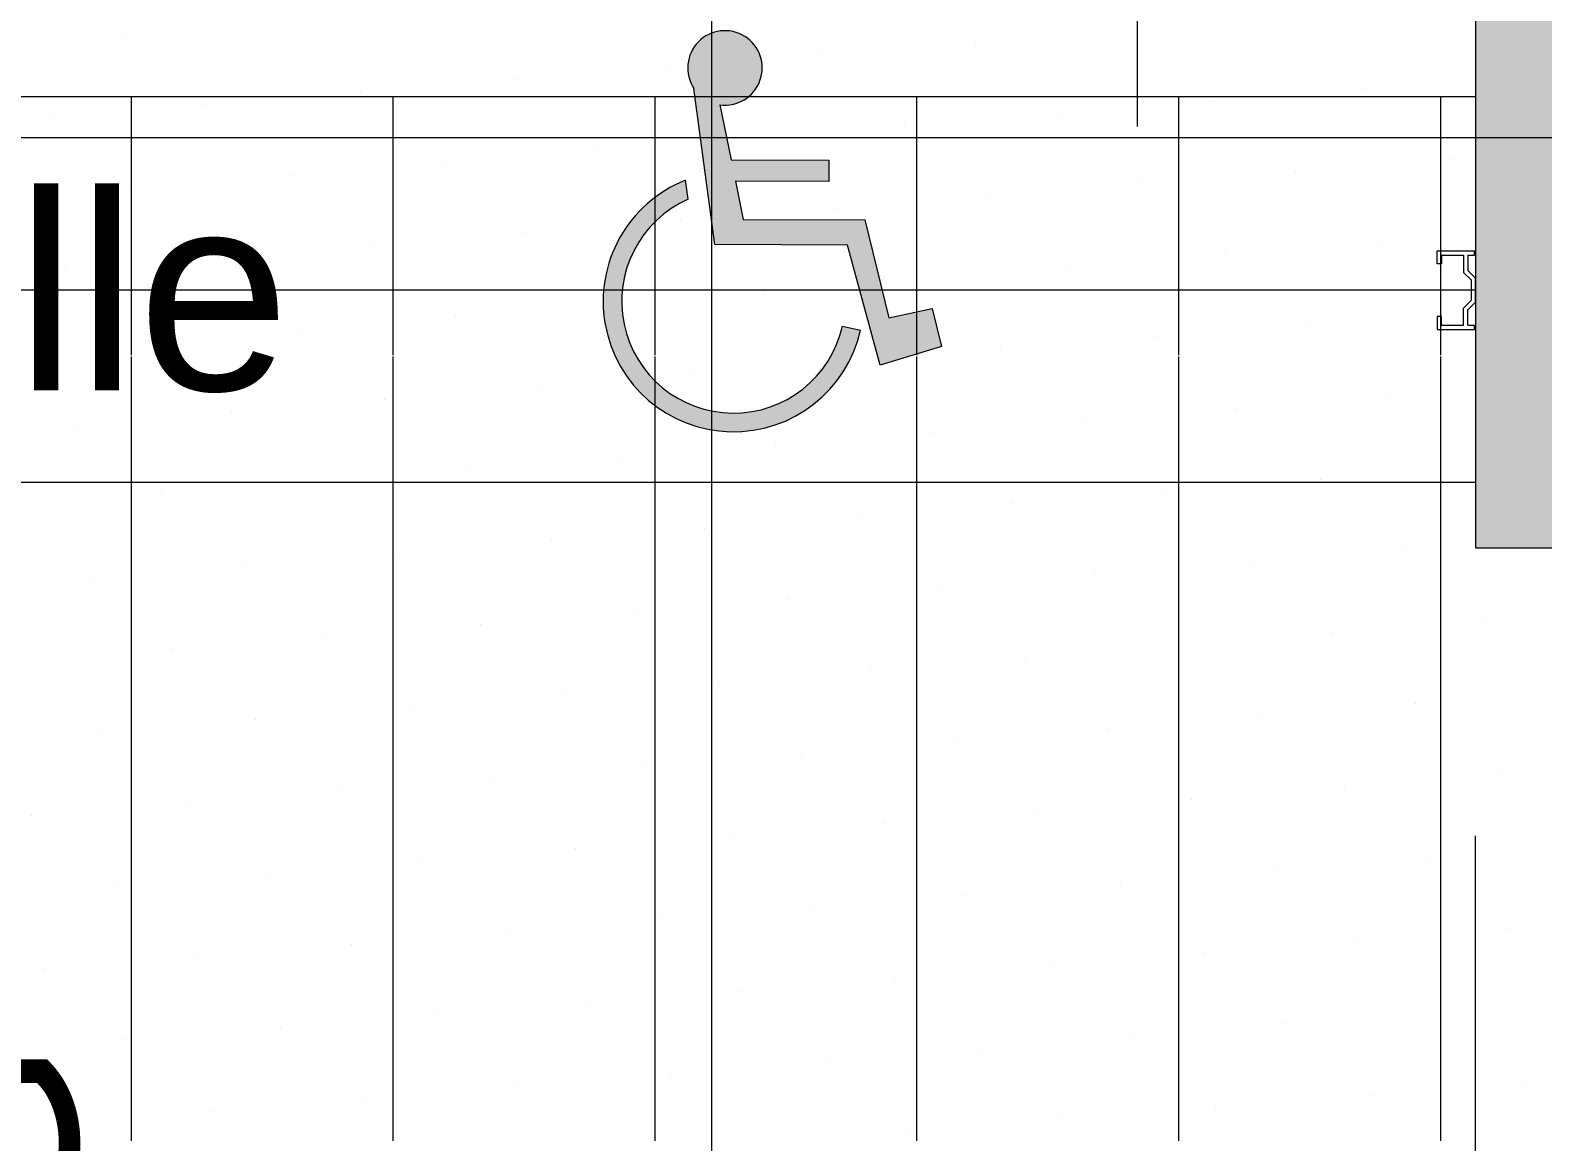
# Model space of a CAD drawing. Header units: metres. Extents: x 0.003 to 0.843, y 0.003 to 0.597.
# Drawn here: x 0.55121 to 0.56508, y 0.1918 to 0.20198 of the extents above; entities that cross this region are included whole.
import ezdxf

# ---------------------------------------------------------------- set-up
doc = ezdxf.new("R2010")
doc.units = ezdxf.units.M
for name, pattern in [('AUSGEZOGEN', [0]), ('PHANTOM', [63.50000000000001, 31.75, -6.35, 6.35, -6.35, 6.35, -6.35]), ('RAND', [44.449999999999996, 12.7, -6.35, 12.7, -6.35, 0, -6.35]), ('VERDECKT', [9.524999999999999, 6.35, -3.175])]:
    doc.linetypes.add(name, pattern=pattern)
for name, color, linetype, lineweight in [('Allgemein', 7, 'AUSGEZOGEN', 18), ('Ausbau Raeume', 7, 'AUSGEZOGEN', 18), ('Decke', 7, 'AUSGEZOGEN', 35), ('Deckendaemmung', 7, 'AUSGEZOGEN', 13), ('Detailmasse', 7, 'AUSGEZOGEN', 13), ('Fenster', 7, 'AUSGEZOGEN', 18), ('Rolladen', 7, 'AUSGEZOGEN', 13), ('Text Werkplan Ausfuehrung', 7, 'AUSGEZOGEN', 25), ('Vermassung Decke', 180, 'VERDECKT', 25), ('Werkplan- Ausfuehrungsmasse', 7, 'AUSGEZOGEN', 13)]:
    doc.layers.add(name, color=color, linetype=linetype, lineweight=lineweight)
doc.styles.add('ARIAL', font='ARIAL.TTF')

msp = doc.modelspace()

# ---------------------------------------------------------------- hatches: boundary and pattern name
at = {"layer": 'Allgemein', "linetype": 'AUSGEZOGEN', "lineweight": 13}
msp.add_hatch(color=32, dxfattribs=at).paths.add_polyline_path([(0.5652599874325104, 0.1993973625951699), (0.5652599874325104, 0.2021713652404332), (0.5644599874503916, 0.2021713652404332), (0.5644599874503916, 0.1993973625951699), (0.5644599874503916, 0.1985973626130513), (0.5644599874503916, 0.1981173626237801), (0.5644599874503916, 0.197637362634509), (0.5644599874503916, 0.1972373626434523), (0.5652599874325104, 0.1972373626434523), (0.5652599874325104, 0.197637362634509), (0.5652599874325104, 0.1981173626237801), (0.5652599874325104, 0.1985973626130513)])
at = {"layer": 'Text Werkplan Ausfuehrung', "linetype": 'AUSGEZOGEN', "lineweight": 13}
h = msp.add_hatch(color=7, dxfattribs=at)
h.paths.add_polyline_path([(0.557868246654537, 0.2014477243821175), (0.5578782997218639, 0.2014642128139836), (0.5578874041149054, 0.2014812434503592), (0.5578955306853347, 0.2014987617665211), (0.5579026534153912, 0.2015167116763987), (0.5579087495011738, 0.2015350357121488), (0.5579137994256559, 0.2015536752081398), (0.5579177870211635, 0.2015725704887709), (0.5579206995211415, 0.2015916610595305), (0.5579225276010257, 0.2016108858006734), (0.5579232654080958, 0.2016301831628975), (0.5579229105802117, 0.2016494913643982), (0.5579214642533793, 0.2016687485886733), (0.5579189310581116, 0.2016878931824222), (0.5579153191046032, 0.2017068638529405), (0.5579106399567663, 0.2017255998643509), (0.5579049085952071, 0.2017440412320534), (0.5578981433692654, 0.2017621289147687), (0.5578903659382667, 0.2017798050035649), (0.5578816012021798, 0.2017970129072537), (0.5578718772218959, 0.2018136975335756), (0.5578612251293927, 0.201829805465577), (0.5578496790280605, 0.2018452851326311), (0.5578372758835187, 0.201860086975541), (0.5578240554052687, 0.2018741636052128), (0.5578100599195615, 0.2018874699543685), (0.5577953342338845, 0.2018999634218381), (0.5577799254935119, 0.2019116040089448), (0.5577638830305612, 0.2019223544475649), (0.5577472582060568, 0.2019321803194484), (0.557730104245493, 0.2019410501664038), (0.5577124760684266, 0.2019489355910205), (0.5576944301126532, 0.2019558113475823), (0.5576760241535131, 0.2019616554228901), (0.557657317118923, 0.2019664491067452), (0.5576383689007115, 0.2019701770518446), (0.5576192401628733, 0.2019728273229239), (0.5575999921473502, 0.2019743914349602), (0.5575806864779569, 0.2019748643803446), (0.5575613849630928, 0.2019742446449109), (0.5575421493978557, 0.2019725342127813), (0.557523041366201, 0.2019697385600225), (0.5575041220437775, 0.2019658666371038), (0.5574854520020681, 0.2019609308402456), (0.5574670910144662, 0.2019549469717341), (0.5574490978649094, 0.2019479341893271), (0.5574315301596754, 0.2019399149449204), (0.557414444142954, 0.2019309149126616), (0.557397894516777, 0.2019209629067604), (0.557381934265885, 0.2019100907892321), (0.557366614488095, 0.2018983333678944), (0.557351984230706, 0.2018857282849204), (0.5573380903334704, 0.2018723158963308), (0.5573249772786344, 0.2018581391427911), (0.5573126870485255, 0.2018432434121301), (0.5573012589911418, 0.2018276763940312), (0.5572907296941768, 0.2018114879273494), (0.5572811328678833, 0.2017947298405511), (0.5572724992371464, 0.2017774557857756), (0.5572648564431157, 0.2017597210670738), (0.557258228954709, 0.2017415824633377), (0.5572526379902771, 0.2017230980465288), (0.5572481014496682, 0.2017043269957494), (0.5572446338569224, 0.201685329407781), (0.5572422463137708, 0.2016661661046792), (0.5572409464640944, 0.201646898439048), (0.5572407384694478, 0.201627588097615), (0.5572416229957405, 0.2016082969037352), (0.5572435972111021, 0.201589086619465), (0.5572466547949494, 0.2015700187478192), (0.5572507859582221, 0.201551154335873), (0.5572559774747233, 0.2015325537793096), (0.5572622127234634, 0.201514276629061), (0.5572694717418749, 0.2014963814006528), (0.5572777312897216, 0.2014789253868635), (0.5572869649235058, 0.2014619644742934), (0.557297143081128, 0.2014455529644461), (0.5574885544246824, 0.2000156098194162), (0.5587035363459769, 0.2000106207311938), (0.5590027723543058, 0.1989112309561224), (0.5595675832335871, 0.1990823055432329), (0.559482222704942, 0.1994294437141998), (0.5590844791519382, 0.1993428590344224), (0.5588635905236491, 0.2002411552593663), (0.5577498569712851, 0.2002457286435988), (0.5576783696447231, 0.2005957006027725), (0.5585323526567697, 0.2005921938455154), (0.5585331564385624, 0.2007879302021916), (0.5576383531882734, 0.200791604546122), (0.5575354326145336, 0.2012954603240332), (0.5575546304614041, 0.201293368620517), (0.5575739158828928, 0.2012923660906872), (0.5575932271354261, 0.2012924559442086), (0.5576125023927301, 0.2012936378934101), (0.5576316799437729, 0.2012959081542031), (0.557650698390335, 0.2012992594581942), (0.55766949684358, 0.2013036810759568), (0.5576880151189966, 0.2013091588513876), (0.5577061939290803, 0.2013156752470164), (0.5577239750731484, 0.2013232094001674), (0.5577413016236715, 0.201331737189741), (0.5577581181085338, 0.2013412313134463), (0.5577743706886285, 0.2013516613752077), (0.5577900073302263, 0.2013629939824795), (0.5578049779715692, 0.2013751928531597), (0.5578192346831403, 0.2013882189317415), (0.5578327318211198, 0.2014020305143599), (0.5578454261735132, 0.201416583382304), (0.5578572770984964, 0.2014318309435867)])
h.paths.add_polyline_path([(0.5571951252783669, 0.2004070082317221), (0.5572439815557901, 0.2004302978611327), (0.5572205298457509, 0.2006054943256322), (0.557162604619523, 0.200580792151302), (0.5571060616485438, 0.2005530717313364), (0.5570510580690173, 0.2005224101023924), (0.5569977467390878, 0.2004888924749198), (0.5569462758140397, 0.2004526119963548), (0.5568967883345661, 0.2004136694922541), (0.5568494218292491, 0.2003721731861024), (0.5568043079323594, 0.2003282383985448), (0.5567615720180397, 0.2002819872269115), (0.55672133285188, 0.2002335482058952), (0.5566837022608617, 0.2001830559503519), (0.5566487848225853, 0.2001306507811951), (0.5566166775746404, 0.2000764783354348), (0.5565874697449358, 0.2000206891614471), (0.5565612425037278, 0.1999634383005896), (0.556538068738045, 0.1999048848563334), (0.5565180128491288, 0.1998451915521028), (0.5565011305734601, 0.1997845242790595), (0.5564874688278647, 0.1997230516350829), (0.5564770655791272, 0.1996609444562232), (0.5564699497384812, 0.19959837534194), (0.5564661410812605, 0.1995355181754399), (0.5564656501919463, 0.1994725476404419), (0.5564684784347474, 0.1994096387357236), (0.5564746179498131, 0.1993469662887878), (0.5564840516750746, 0.1992847044700061), (0.5564967533936594, 0.1992230263085935), (0.5565126878067553, 0.199162103211746), (0.5565318106317011, 0.1991021044882905), (0.5565540687250549, 0.1990431968781668), (0.5565794002302813, 0.1989855440890474), (0.5566077347496543, 0.1989293063413848), (0.5566389935398987, 0.1988746399231491), (0.5566730897310186, 0.198821696755495), (0.5567099285677174, 0.1987706239705608), (0.5567494076727261, 0.1987215635025855), (0.5567914173313171, 0.1986746516934609), (0.5568358407962076, 0.1986300189138333), (0.5568825546120068, 0.1985877892007898), (0.556931428958304, 0.1985480799131579), (0.556982328010451, 0.1985110014053567), (0.5570351103170227, 0.1984766567207139), (0.5570896291929212, 0.1984451413051047), (0.5571457331270212, 0.1984165427417029), (0.5572032662032294, 0.1983909405075752), (0.5572620685337821, 0.1983684057528199), (0.5573219767035842, 0.1983490011028325), (0.5573828242243499, 0.1983327804842602), (0.5574444419972823, 0.1983197889751468), (0.5575066587830086, 0.1983100626796486), (0.5575693016774657, 0.1983036286277102), (0.5576321965924067, 0.1983005046999333), (0.5576951687392083, 0.1983006995778942), (0.5577580431146141, 0.1983042127200174), (0.5578206449870796, 0.1983110343630765), (0.5578828003823632, 0.1983211455493288), (0.557944336567007, 0.1983345181791993), (0.5580050825283787, 0.1983511150893732), (0.5580648694499195, 0.1983708901560713), (0.5581235311802992, 0.1983937884232341), (0.5581809046951597, 0.1984197462552475), (0.5582368305501673, 0.1984486915137846), (0.5582911533241217, 0.1984805437582927), (0.5583437220508746, 0.1985152144695312), (0.5583943906388809, 0.1985526072955782), (0.5584430182771871, 0.1985926183195962), (0.5584894698267603, 0.1986351363486247), (0.5585336161960449, 0.1986800432225883), (0.5585753346997135, 0.1987272141426757), (0.5586145093996207, 0.1987765180181569), (0.5586510314269975, 0.1988278178306951), (0.5586847992850065, 0.1988809710151318), (0.5587157191308083, 0.1989358298556758), (0.5587437050363532, 0.1989922418964211), (0.5587686792271844, 0.1990500503650265), (0.5587905722985725, 0.1991090946083992), (0.5588093234084007, 0.1991692105391535), (0.5588248804462431, 0.1992302310916248), (0.5586584670327476, 0.1992680158695703), (0.5586450923425144, 0.1992155710381485), (0.5586289650536893, 0.1991639062219106), (0.5586101302294346, 0.1991131657836281), (0.5585886404983614, 0.1990634915031592), (0.5585645559074678, 0.1990150221812819), (0.5585379437543552, 0.1989678932518591), (0.558508878399188, 0.1989222364034054), (0.5584774410569107, 0.1988781792111177), (0.558443719570318, 0.1988358447804053), (0.5584078081646017, 0.1987953514029064), (0.5583698071840671, 0.1987568122259545), (0.5583298228117461, 0.1987203349364191), (0.5582879667726999, 0.1986860214598078), (0.5582443560218362, 0.1986539676754624), (0.558199112417109, 0.1986242631486512), (0.558152362379024, 0.1985969908803055), (0.5581042365373884, 0.1985722270750917), (0.5580548693663069, 0.1985500409284882), (0.5580043988084274, 0.1985304944334271), (0.5579529658895033, 0.198513642207085), (0.5579007143243336, 0.198499531338256), (0.5578477901151939, 0.1984882012557901), (0.557794341143874, 0.1984796836184087), (0.5577405167584629, 0.1984740022262491), (0.5576864673560391, 0.198471172954361), (0.5576323439624283, 0.1984712037083478), (0.5575782978102033, 0.1984740944022751), (0.5575244799161063, 0.1984798369589153), (0.557471040659079, 0.1984884153323106), (0.5574181293600664, 0.1984998055526148), (0.5573658938647846, 0.1985139757930638), (0.5573144801306061, 0.1985308864589179), (0.5572640318187245, 0.1985504902980824), (0.5572146898927314, 0.1985727325331555), (0.5571665922247356, 0.1985975510144777), (0.5571198732101172, 0.1986248763937956), (0.5570746633919994, 0.1986546323180369), (0.5570310890964787, 0.198686735642656), (0.5569892720796454, 0.1987210966639596), (0.5569493291873707, 0.1987576193697524), (0.5569113720288119, 0.1987962017076279), (0.5568755066645527, 0.1988367358701126), (0.5568418333102481, 0.1988791085959106), (0.5568104460565979, 0.198923201486381), (0.5567814326064381, 0.1989688913363657), (0.5567548740296798, 0.1990160504784522), (0.5567308445367827, 0.1990645471397066), (0.5567094112713925, 0.1991142458098752), (0.5566906341227311, 0.1991650076200267), (0.5566745655582496, 0.1992166907305882), (0.5566612504770223, 0.1992691507276682), (0.5566507260842933, 0.1993222410265885), (0.5566430217875109, 0.1993758132814674), (0.5566381591141629, 0.1994297177997346), (0.5566361516516195, 0.1994838039604042), (0.5566370050091692, 0.1995379206349385), (0.5566407168023448, 0.199591916609541), (0.556647276659585, 0.1996456410076725), (0.5566566662512191, 0.1996989437116459), (0.5566688593406778, 0.1997516757820695), (0.5566838218578083, 0.1998036898740343), (0.556701511994073, 0.1998548406488139), (0.5567218803193704, 0.1999049851799846), (0.5567448699201557, 0.1999539833527824), (0.5567704165584672, 0.200001698255619), (0.5567984488514216, 0.2000479965626459), (0.5568288884706759, 0.2000927489062865), (0.5568616503612912, 0.2001358302387298), (0.5568966429793963, 0.2001771201813299), (0.556933768547979, 0.2002165033609777), (0.5569729233300994, 0.200253869732474), (0.5570139979187526, 0.200289114886024), (0.557056877542574, 0.2003221403389767), (0.557101442386537, 0.2003528538110091), (0.5571475679267432, 0.2003811694819788)])

# ---------------------------------------------------------------- linework, layer by layer
at = {"layer": 'Allgemein', "color": 7, "linetype": 'AUSGEZOGEN', "lineweight": 13}
for p, q in [((0.5644599874503916, 0.2021713652404332), (0.5644599874503916, 0.1993973625951699)), ((0.5644599874503916, 0.1993973625951699), (0.5644599874503916, 0.1985973626130513)), ((0.5644599874503916, 0.1985973626130513), (0.5644599874503916, 0.1981173626237801)), ((0.5644599874503916, 0.1981173626237801), (0.5644599874503916, 0.197637362634509)), ((0.5644599874503916, 0.197637362634509), (0.5644599874503916, 0.1972373626434523)), ((0.5644599874503916, 0.1972373626434523), (0.5652599874325104, 0.1972373626434523))]:
    msp.add_line(p, q, dxfattribs=at)
at = {"layer": 'Ausbau Raeume', "color": 254, "linetype": 'AUSGEZOGEN', "lineweight": 18}
for p, q in [((0.5521417461513156, 0.1990033825059178), (0.5521417461513156, 0.2013713535232037)), ((0.5545417460976715, 0.1990033825059178), (0.5545417460976714, 0.2013713535232037)), ((0.5569417460440272, 0.1990033825059178), (0.5569417460440271, 0.2013713535232037)), ((0.5593417459903831, 0.1990033825059178), (0.5593417459903831, 0.2013713535232037)), ((0.5617417459367389, 0.1990033825059178), (0.5617417459367389, 0.2013713535232037)), ((0.5641417458830947, 0.1990033825059178), (0.5641417458830946, 0.2013713535232037)), ((0.5521417461513156, 0.1918033826668503), (0.5521417461513156, 0.1989889825062396)), ((0.5545417460976715, 0.1918033826668503), (0.5545417460976715, 0.1989889825062396)), ((0.5569417460440272, 0.1918033826668503), (0.5569417460440272, 0.1989889825062396)), ((0.5593417459903831, 0.1918033826668503), (0.5593417459903831, 0.1989889825062396)), ((0.5617417459367389, 0.1918033826668503), (0.5617417459367389, 0.1989889825062396)), ((0.5641417458830947, 0.1918033826668503), (0.5641417458830947, 0.1989889825062396))]:
    msp.add_line(p, q, dxfattribs=at)
at = {"layer": 'Decke', "color": 92, "linetype": 'RAND', "lineweight": 18, "true_color": 0x00c600}
msp.add_line((0.3191599929332732, 0.2009973625594071), (0.6375599858164791, 0.2009973625594071), dxfattribs=at)
at = {"layer": 'Deckendaemmung', "color": 211, "linetype": 'AUSGEZOGEN', "lineweight": 13, "true_color": 0xff70ff}
for p, q in [((0.5520679723745179, 0.2019495975214788), (0.5520679723745179, 0.2019495975214788)), ((0.5598766221773362, 0.201868581900415), (0.5598766221773362, 0.201868581900415)), ((0.5584671768748433, 0.2017551806221999), (0.5584671768748433, 0.2017551806221999)), ((0.5570577315723506, 0.2016417793439849), (0.5570577315723506, 0.2016417793439849)), ((0.5648663813751689, 0.2015607637229211), (0.5648663813751689, 0.2015607637229211)), ((0.5542388409673649, 0.2014149767875548), (0.5542388409673649, 0.2014149767875548)), ((0.5556482862698576, 0.2015283780657699), (0.5556482862698576, 0.2015283780657699)), ((0.563456936072676, 0.201447362444706), (0.563456936072676, 0.201447362444706)), ((0.5528293956648719, 0.2013015755093398), (0.5528293956648719, 0.2013015755093398)), ((0.5620474907701831, 0.2013339611664911), (0.5620474907701831, 0.2013339611664911)), ((0.551419950362379, 0.2011881742311248), (0.551419950362379, 0.2011881742311248)), ((0.56063804546769, 0.201220559888276), (0.56063804546769, 0.201220559888276)), ((0.5578191548627044, 0.200993757331846), (0.5578191548627044, 0.200993757331846)), ((0.5592286001651974, 0.201107158610061), (0.5592286001651974, 0.201107158610061)), ((0.5564097095602116, 0.2008803560536309), (0.5564097095602116, 0.2008803560536309)), ((0.5550002642577188, 0.2007669547754159), (0.5550002642577188, 0.2007669547754159)), ((0.5642183593630299, 0.2007993404325672), (0.5642183593630299, 0.2007993404325672)), ((0.5535908189552258, 0.2006535534972009), (0.5535908189552258, 0.2006535534972009)), ((0.5628089140605372, 0.2006859391543521), (0.5628089140605372, 0.2006859391543521)), ((0.5521813736527331, 0.2005401522189859), (0.5521813736527331, 0.2005401522189859)), ((0.5599900234555513, 0.2004591365979221), (0.5599900234555513, 0.2004591365979221)), ((0.5613994687580441, 0.2005725378761371), (0.5613994687580441, 0.2005725378761371)), ((0.5585805781530585, 0.200345735319707), (0.5585805781530585, 0.200345735319707)), ((0.5571711328505655, 0.200232334041492), (0.5571711328505655, 0.200232334041492)), ((0.5557616875480726, 0.200118932763277), (0.5557616875480726, 0.200118932763277)), ((0.563570337350891, 0.2000379171422132), (0.563570337350891, 0.2000379171422132)), ((0.564979782653384, 0.2001513184204282), (0.564979782653384, 0.2001513184204282)), ((0.552942796943087, 0.1998921302068469), (0.552942796943087, 0.1998921302068469)), ((0.5543522422455799, 0.2000055314850619), (0.5543522422455799, 0.2000055314850619)), ((0.5621608920483981, 0.1999245158639982), (0.5621608920483981, 0.1999245158639982)), ((0.551533351640594, 0.1997787289286319), (0.551533351640594, 0.1997787289286319)), ((0.5607514467459053, 0.1998111145857832), (0.5607514467459053, 0.1998111145857832)), ((0.5607514467459053, 0.1998111145857832), (0.5607514467459053, 0.1998111145857832)), ((0.5593420014434123, 0.1996977133075681), (0.5593420014434123, 0.1996977133075681)), ((0.5565231108384266, 0.1994709107511381), (0.5565231108384266, 0.1994709107511381)), ((0.5579325561409194, 0.1995843120293531), (0.5579325561409194, 0.1995843120293531)), ((0.5551136655359338, 0.1993575094729231), (0.5551136655359338, 0.1993575094729231)), ((0.564331760641245, 0.1993898951300742), (0.564331760641245, 0.1993898951300742)), ((0.5537042202334409, 0.1992441081947081), (0.5537042202334409, 0.1992441081947081)), ((0.5537042202334409, 0.1992441081947081), (0.5537042202334409, 0.1992441081947081)), ((0.562922315338752, 0.1992764938518593), (0.562922315338752, 0.1992764938518593)), ((0.5522947749309479, 0.199130706916493), (0.5522947749309479, 0.199130706916493)), ((0.5615128700362592, 0.1991630925736443), (0.5615128700362592, 0.1991630925736443)), ((0.5586939794312734, 0.1989362900172142), (0.5586939794312734, 0.1989362900172142)), ((0.5601034247337665, 0.1990496912954292), (0.5601034247337665, 0.1990496912954292)), ((0.5572845341287807, 0.1988228887389991), (0.5572845341287807, 0.1988228887389991)), ((0.5558750888262877, 0.1987094874607841), (0.5558750888262877, 0.1987094874607841)), ((0.5544656435237948, 0.1985960861825691), (0.5544656435237948, 0.1985960861825691)), ((0.5622742933266133, 0.1985150705615054), (0.5622742933266133, 0.1985150705615054)), ((0.5636837386291059, 0.1986284718397203), (0.5636837386291059, 0.1986284718397203)), ((0.5516467529188092, 0.198369283626139), (0.5516467529188092, 0.198369283626139)), ((0.5530561982213019, 0.1984826849043541), (0.5530561982213019, 0.1984826849043541)), ((0.5608648480241202, 0.1984016692832903), (0.5608648480241202, 0.1984016692832903)), ((0.5594554027216274, 0.1982882680050753), (0.5594554027216274, 0.1982882680050753)), ((0.5580459574191345, 0.1981748667268602), (0.5580459574191345, 0.1981748667268602)), ((0.5552270668141487, 0.1979480641704301), (0.5552270668141487, 0.1979480641704301)), ((0.5566365121166416, 0.1980614654486452), (0.5566365121166416, 0.1980614654486452)), ((0.56444516191946, 0.1979804498275814), (0.56444516191946, 0.1979804498275814)), ((0.5538176215116559, 0.1978346628922151), (0.5538176215116559, 0.1978346628922151)), ((0.563035716616967, 0.1978670485493664), (0.563035716616967, 0.1978670485493664)), ((0.5524081762091632, 0.1977212616140001), (0.5524081762091632, 0.1977212616140001)), ((0.5616262713144743, 0.1977536472711513), (0.5616262713144743, 0.1977536472711513)), ((0.5602168260119813, 0.1976402459929363), (0.5602168260119813, 0.1976402459929363)), ((0.5573979354069958, 0.1974134434365063), (0.5573979354069958, 0.1974134434365063)), ((0.5588073807094885, 0.1975268447147213), (0.5588073807094885, 0.1975268447147213)), ((0.5559884901045027, 0.1973000421582913), (0.5559884901045027, 0.1973000421582913)), ((0.5545790448020099, 0.1971866408800762), (0.5545790448020099, 0.1971866408800762)), ((0.563797139907321, 0.1972190265372274), (0.563797139907321, 0.1972190265372274)), ((0.5531695994995169, 0.1970732396018612), (0.5531695994995169, 0.1970732396018612)), ((0.5609782493023353, 0.1969922239807974), (0.5609782493023353, 0.1969922239807974)), ((0.5623876946048281, 0.1971056252590125), (0.5623876946048281, 0.1971056252590125)), ((0.5517601541970242, 0.1969598383236461), (0.5517601541970242, 0.1969598383236461)), ((0.5595688039998425, 0.1968788227025824), (0.5595688039998425, 0.1968788227025824)), ((0.5581593586973495, 0.1967654214243674), (0.5581593586973495, 0.1967654214243674)), ((0.5567499133948567, 0.1966520201461524), (0.5567499133948567, 0.1966520201461524)), ((0.5645585631976748, 0.1965710045250885), (0.5645585631976748, 0.1965710045250885)), ((0.5539310227898709, 0.1964252175897223), (0.5539310227898709, 0.1964252175897223)), ((0.5553404680923638, 0.1965386188679373), (0.5553404680923638, 0.1965386188679373)), ((0.5631491178951821, 0.1964576032468736), (0.5631491178951821, 0.1964576032468736)), ((0.552521577487378, 0.1963118163115072), (0.552521577487378, 0.1963118163115072)), ((0.5617396725926893, 0.1963442019686585), (0.5617396725926893, 0.1963442019686585)), ((0.5617396725926893, 0.1963442019686585), (0.5617396725926893, 0.1963442019686585)), ((0.5603302272901964, 0.1962308006904434), (0.5603302272901964, 0.1962308006904434)), ((0.5575113366852106, 0.1960039981340134), (0.5575113366852106, 0.1960039981340134)), ((0.5589207819877036, 0.1961173994122284), (0.5589207819877036, 0.1961173994122284)), ((0.5561018913827178, 0.1958905968557983), (0.5561018913827178, 0.1958905968557983)), ((0.5546924460802247, 0.1957771955775834), (0.5546924460802247, 0.1957771955775834)), ((0.5546924460802247, 0.1957771955775834), (0.5546924460802247, 0.1957771955775834)), ((0.5639105411855361, 0.1958095812347346), (0.5639105411855361, 0.1958095812347346)), ((0.5532830007777321, 0.1956637942993683), (0.5532830007777321, 0.1956637942993683)), ((0.5625010958830433, 0.1956961799565196), (0.5625010958830433, 0.1956961799565196)), ((0.5518735554752392, 0.1955503930211533), (0.5518735554752392, 0.1955503930211533)), ((0.5596822052780573, 0.1954693774000895), (0.5596822052780573, 0.1954693774000895)), ((0.5610916505805503, 0.1955827786783045), (0.5610916505805503, 0.1955827786783045)), ((0.5582727599755646, 0.1953559761218745), (0.5582727599755646, 0.1953559761218745)), ((0.5568633146730718, 0.1952425748436594), (0.5568633146730718, 0.1952425748436594)), ((0.5554538693705788, 0.1951291735654444), (0.5554538693705788, 0.1951291735654444)), ((0.5632625191733971, 0.1950481579443806), (0.5632625191733971, 0.1950481579443806)), ((0.5646719644758901, 0.1951615592225956), (0.5646719644758901, 0.1951615592225956)), ((0.552634978765593, 0.1949023710090143), (0.552634978765593, 0.1949023710090143)), ((0.554044424068086, 0.1950157722872294), (0.554044424068086, 0.1950157722872294)), ((0.5618530738709043, 0.1949347566661656), (0.5618530738709043, 0.1949347566661656)), ((0.5512255334631002, 0.1947889697307993), (0.5512255334631002, 0.1947889697307993)), ((0.5604436285684113, 0.1948213553879506), (0.5604436285684113, 0.1948213553879506)), ((0.5590341832659186, 0.1947079541097355), (0.5590341832659186, 0.1947079541097355)), ((0.5562152926609327, 0.1944811515533055), (0.5562152926609327, 0.1944811515533055)), ((0.5576247379634258, 0.1945945528315205), (0.5576247379634258, 0.1945945528315205)), ((0.55480584735844, 0.1943677502750905), (0.55480584735844, 0.1943677502750905)), ((0.5640239424637512, 0.1944001359322417), (0.5640239424637512, 0.1944001359322417)), ((0.553396402055947, 0.1942543489968755), (0.553396402055947, 0.1942543489968755)), ((0.5626144971612581, 0.1942867346540267), (0.5626144971612581, 0.1942867346540267)), ((0.551986956753454, 0.1941409477186604), (0.551986956753454, 0.1941409477186604)), ((0.5612050518587653, 0.1941733333758116), (0.5612050518587653, 0.1941733333758116)), ((0.5583861612537796, 0.1939465308193816), (0.5583861612537796, 0.1939465308193816)), ((0.5597956065562726, 0.1940599320975967), (0.5597956065562726, 0.1940599320975967)), ((0.5569767159512867, 0.1938331295411666), (0.5569767159512867, 0.1938331295411666)), ((0.5555672706487939, 0.1937197282629516), (0.5555672706487939, 0.1937197282629516)), ((0.5647853657541049, 0.1937521139201028), (0.5647853657541049, 0.1937521139201028)), ((0.5541578253463012, 0.1936063269847365), (0.5541578253463012, 0.1936063269847365)), ((0.5619664751491193, 0.1935253113636727), (0.5619664751491193, 0.1935253113636727)), ((0.5633759204516122, 0.1936387126418878), (0.5633759204516122, 0.1936387126418878)), ((0.5513389347413152, 0.1933795244283065), (0.5513389347413152, 0.1933795244283065)), ((0.552748380043808, 0.1934929257065215), (0.552748380043808, 0.1934929257065215)), ((0.5605570298466264, 0.1934119100854577), (0.5605570298466264, 0.1934119100854577)), ((0.5591475845441336, 0.1932985088072427), (0.5591475845441336, 0.1932985088072427)), ((0.5577381392416406, 0.1931851075290276), (0.5577381392416406, 0.1931851075290276)), ((0.5549192486366551, 0.1929583049725976), (0.5549192486366551, 0.1929583049725976)), ((0.556328693939148, 0.1930717062508126), (0.556328693939148, 0.1930717062508126)), ((0.5641373437419661, 0.1929906906297489), (0.5641373437419661, 0.1929906906297489)), ((0.553509803334162, 0.1928449036943826), (0.553509803334162, 0.1928449036943826)), ((0.5627278984394732, 0.1928772893515338), (0.5627278984394732, 0.1928772893515338)), ((0.5521003580316692, 0.1927315024161675), (0.5521003580316692, 0.1927315024161675)), ((0.5613184531369804, 0.1927638880733188), (0.5613184531369804, 0.1927638880733188)), ((0.5613184531369804, 0.1927638880733188), (0.5613184531369804, 0.1927638880733188)), ((0.5599090078344874, 0.1926504867951038), (0.5599090078344874, 0.1926504867951038)), ((0.5570901172295019, 0.1924236842386736), (0.5570901172295019, 0.1924236842386736)), ((0.5584995625319947, 0.1925370855168887), (0.5584995625319947, 0.1925370855168887)), ((0.5556806719270089, 0.1923102829604587), (0.5556806719270089, 0.1923102829604587)), ((0.5648987670323201, 0.1923426686176099), (0.5648987670323201, 0.1923426686176099)), ((0.554271226624516, 0.1921968816822436), (0.554271226624516, 0.1921968816822436)), ((0.554271226624516, 0.1921968816822436), (0.554271226624516, 0.1921968816822436)), ((0.5634893217298272, 0.1922292673393949), (0.5634893217298272, 0.1922292673393949)), ((0.5528617813220231, 0.1920834804040286), (0.5528617813220231, 0.1920834804040286)), ((0.5606704311248415, 0.1920024647829648), (0.5606704311248415, 0.1920024647829648)), ((0.5620798764273341, 0.1921158660611798), (0.5620798764273341, 0.1921158660611798)), ((0.5514523360195301, 0.1919700791258136), (0.5514523360195301, 0.1919700791258136)), ((0.5592609858223486, 0.1918890635047498), (0.5592609858223486, 0.1918890635047498))]:
    msp.add_line(p, q, dxfattribs=at)
at = {"layer": 'Detailmasse', "color": 253, "linetype": 'AUSGEZOGEN', "lineweight": 13, "true_color": 0xa0a0a0}
msp.add_line((0.5574599876068533, 0.162597363417714), (0.5574599876068533, 0.2025973625236443), dxfattribs=at)
at = {"layer": 'Fenster', "color": 7, "linetype": 'AUSGEZOGEN', "lineweight": 13}
msp.add_line((0.5031599888205533, 0.2013713535232037), (0.5644599874503916, 0.2013713535232037), dxfattribs=at)
at = {"layer": 'Rolladen', "color": 7, "linetype": 'AUSGEZOGEN', "lineweight": 13}
for p, q in [((0.564109987458216, 0.1998373625853319), (0.564109987458216, 0.1999573625826497)), ((0.564109987458216, 0.1999573625826497), (0.5644499874506164, 0.1999573625826497)), ((0.5641499874573219, 0.1999173625835438), (0.5643499874528517, 0.1999173625835438)), ((0.5641499874573219, 0.1999173625835438), (0.5641499874573219, 0.1998373625853319)), ((0.5643499874528517, 0.1999173625835438), (0.5643499874528517, 0.1997607940445482)), ((0.5643899874519575, 0.1999173625835438), (0.5644499874506164, 0.1999173625835438)), ((0.5643899874519575, 0.1999173625835438), (0.5643899874519575, 0.199777362586673)), ((0.5644499874506164, 0.1999173625835438), (0.5644499874506164, 0.1999573625826497)), ((0.5641499874573219, 0.1998373625853319), (0.564109987458216, 0.1998373625853319)), ((0.5643499874528517, 0.1997607940445482), (0.564419987451286, 0.1996907940461129)), ((0.5643899874519575, 0.199777362586673), (0.5644599874503916, 0.1997073625882377)), ((0.564419987451286, 0.1996907940461129), (0.564419987451286, 0.1995039311352789)), ((0.5644599874503916, 0.1994873625931551), (0.5644599874503916, 0.1997073625882377)), ((0.5644599874503916, 0.1995473625918139), (0.5644599874503916, 0.1996473625895787)), ((0.5643499874528505, 0.1994339311368435), (0.564419987451286, 0.1995039311352789)), ((0.5643899874519563, 0.1994173625947196), (0.5644599874503916, 0.1994873625931551)), ((0.5644599874503916, 0.1995373625920375), (0.5644599874503916, 0.1995473625918139)), ((0.564109987458215, 0.1993573625960608), (0.564109987458215, 0.199237362598743)), ((0.5641499874573208, 0.1993573625960608), (0.564109987458215, 0.1993573625960608)), ((0.5641499874573208, 0.1992773625978489), (0.5641499874573208, 0.1993573625960608)), ((0.5643499874528505, 0.1992773625978489), (0.5643499874528505, 0.1994339311368435)), ((0.5643899874519563, 0.1992773625978489), (0.5643899874519563, 0.1994173625947196)), ((0.564109987458215, 0.199237362598743), (0.5644499874506154, 0.199237362598743)), ((0.5641499874573208, 0.1992773625978489), (0.5643499874528505, 0.1992773625978489)), ((0.5643899874519563, 0.1992773625978489), (0.5644499874506154, 0.1992773625978489)), ((0.5644499874506154, 0.199237362598743), (0.5644499874506154, 0.1992773625978489))]:
    msp.add_line(p, q, dxfattribs=at)
at = {"layer": 'Rolladen', "color": 7, "linetype": 'PHANTOM', "lineweight": 13}
for p, q in [((0.5644599874503916, 0.1995973625906964), (0.503159988820553, 0.1995973625906964)), ((0.503159988820553, 0.1978373626300354), (0.5644599874503916, 0.1978373626300354))]:
    msp.add_line(p, q, dxfattribs=at)
at = {"layer": 'Text Werkplan Ausfuehrung', "color": 7, "linetype": 'AUSGEZOGEN', "lineweight": 13}
for p, q in [((0.5574885544246824, 0.2000156098194162), (0.5572971430814778, 0.2014455529618318)), ((0.5575354516789147, 0.2012953669928543), (0.5576383531882734, 0.200791604546122)), ((0.5576383531882734, 0.200791604546122), (0.5585331564385624, 0.2007879302021916)), ((0.5585331564385624, 0.2007879302021916), (0.5585323526567697, 0.2005921938455154)), ((0.5572439815557901, 0.2004302978611327), (0.5572205298457509, 0.2006054943256322)), ((0.5585323526567697, 0.2005921938455154), (0.5576783696447231, 0.2005957006027725)), ((0.5576783696447231, 0.2005957006027725), (0.5577498569712851, 0.2002457286435988)), ((0.5577498569712851, 0.2002457286435988), (0.5588635905236491, 0.2002411552593663)), ((0.5588635905236491, 0.2002411552593663), (0.5590844791519382, 0.1993428590344224)), ((0.5587035363459769, 0.2000106207311938), (0.5574885544246824, 0.2000156098194162)), ((0.5590027723543058, 0.1989112309561224), (0.5587035363459769, 0.2000106207311938)), ((0.5590844791519382, 0.1993428590344224), (0.559482222704942, 0.1994294437141998)), ((0.559482222704942, 0.1994294437141998), (0.5595675832335871, 0.1990823055432329)), ((0.5586584670327476, 0.1992680158695703), (0.5588248804462431, 0.1992302310916248)), ((0.5595675832335871, 0.1990823055432329), (0.5590027723543058, 0.1989112309561224))]:
    msp.add_line(p, q, dxfattribs=at)
for centre, radius, start, end in [((0.557581984132768, 0.2016335687791733), 0.0003412980680971984, 262.160677775363, 213.4277143719017), ((0.5576599872527025, 0.1994947243191722), 0.001194542933416667, 111.5853924643598, 347.2076713080204), ((0.5576599872527025, 0.1994947243191722), 0.001023893838383667, 113.9724723958509, 347.2076717673677)]:
    msp.add_arc(centre, radius, start, end, dxfattribs=at)
at = {"layer": 'Werkplan- Ausfuehrungsmasse', "color": 7, "linetype": 'AUSGEZOGEN', "lineweight": 13}
msp.add_line((0.5613599875196823, 0.2025973625236443), (0.5613599875196823, 0.2010973655318461), dxfattribs=at)
msp.add_lwpolyline([(0.5644599874503916, 0.1875973628589204), (0.5644599874503916, 0.1882223628237844), (0.5644599874503916, 0.1882223628237844), (0.5644599874503916, 0.1882223628237844), (0.5644599874503916, 0.1882223628237844), (0.5644599874503916, 0.1882223628237844), (0.5644599874503916, 0.1882223628237844), (0.5644599874503916, 0.1882223628237844), (0.5644599874503916, 0.1882223628237844), (0.5644599874503916, 0.1882223628237844), (0.5644599874503916, 0.1882223628237844), (0.5644599874503917, 0.1882223628237844), (0.5644599874503917, 0.1882223628237844), (0.5644599874503915, 0.1882223628252755), (0.5644599874503915, 0.1882223628252755), (0.5644599874503916, 0.1945973627024583)], dxfattribs=at)

# ---------------------------------------------------------------- texts
at = {"layer": 'Text Werkplan Ausfuehrung', "color": 240, "linetype": 'AUSGEZOGEN', "lineweight": 18, "insert": (0.5404599879868333, 0.1986547243601995), "char_height": 0.001799999952316284, "width": 0.0008999999761581421, "attachment_point": 7, "style": 'ARIAL'}
msp.add_mtext('IV\\~Schwelle', dxfattribs=at)
at = {"layer": 'Vermassung Decke', "color": 92, "linetype": 'AUSGEZOGEN', "lineweight": 18, "true_color": 0x00c600, "insert": (0.5521916385182728, 0.1726108011153939), "char_height": 0.001799999952316284, "width": 0.0008999999761581421, "attachment_point": 7, "rotation": 90.00000250447816, "style": 'ARIAL'}
msp.add_mtext('Bodenplatte\\~4.OG', dxfattribs=at)

doc.saveas('drawing.dxf')
